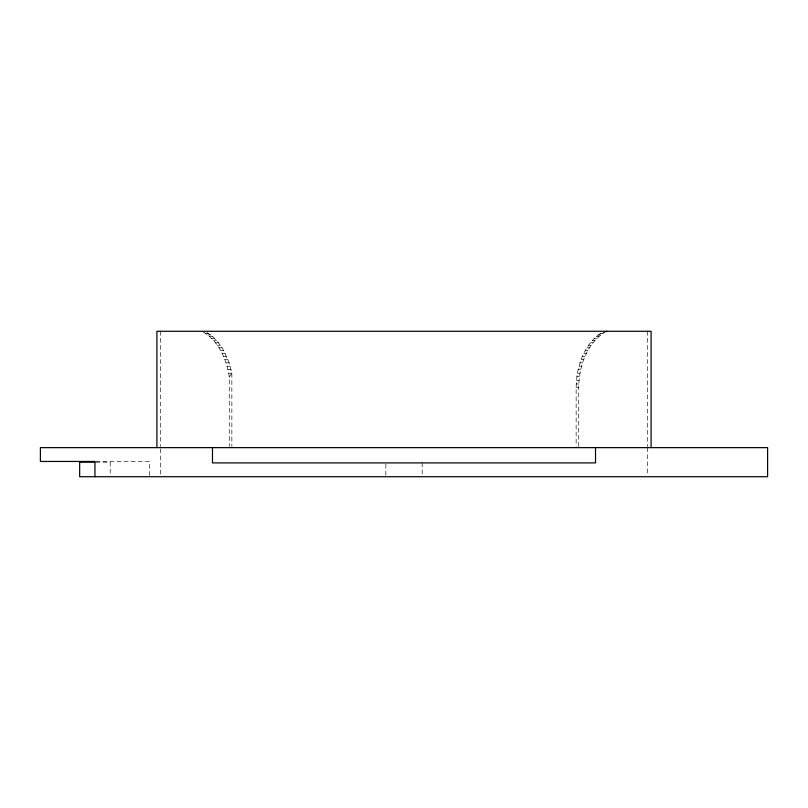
<?xml version="1.0" encoding="UTF-8"?>
<svg xmlns="http://www.w3.org/2000/svg" width="808" height="808" viewBox="0 0 808 808"><rect width="100%" height="100%" fill="white"/><g stroke="black" fill="none" stroke-linecap="round" stroke-linejoin="round"><path stroke-width="0.61" stroke-dasharray="4.04 3.03" d="M578.72 446.38L578.72 387.628C578.962 366.963 586.386 343.703 604.808 332.3L602.192 332.3C583.79 343.723 576.377 366.963 576.144 387.628L576.144 446.38M229.28 376.972L231.805 373.165L229.149 362.853L223.715 350.541L218.554 342.804L212.777 336.643L206.697 332.3L203.636 332.3C219.008 341.653 226.765 359.782 229.28 376.972L229.28 446.37M205.676 333.532L208.737 333.532M600.152 333.532L602.768 333.532M207.696 334.987L210.767 334.987M598.132 334.987L600.738 334.987M209.706 336.643L212.777 336.643M596.132 336.643L598.728 336.643M211.666 338.512L214.746 338.512M594.163 338.512L596.769 338.512M213.595 340.562L216.675 340.562M592.264 340.562L594.85 340.562M215.463 342.804L218.554 342.804M590.406 342.804L593.001 342.804M217.261 345.218L220.352 345.218M588.628 345.218L591.214 345.218M218.988 347.804L222.079 347.804M586.931 347.804L589.517 347.804M220.614 350.541L223.715 350.541M585.315 350.541L587.901 350.541M222.149 353.429L225.25 353.429M583.82 353.429L586.406 353.429M223.564 356.459L226.674 356.459M582.427 356.459L585.012 356.459M224.866 359.6L227.977 359.6M581.154 359.6L583.74 359.6M226.028 362.853L229.149 362.853M580.013 362.853L582.588 362.853M227.068 366.216L230.189 366.216M579.003 366.216L581.588 366.216M227.947 369.65L231.068 369.65M578.144 369.65L580.73 369.65M228.674 373.165L231.805 373.165M577.427 373.165L580.013 373.165M576.861 376.73L579.447 376.73M576.468 380.336L579.043 380.336M576.225 383.972L578.801 383.972M576.144 387.628L578.72 387.628M95.809 461.449L149.48 461.449L149.48 475.548M95.9 462.176L110.211 462.176L110.211 475.508M647.46 331.28L647.46 446.38M647.511 447.632L647.511 475.508M422.17 462.903L422.17 475.468M385.83 464.156L385.83 475.468M231.856 373.447L231.856 446.38M160.54 331.28L160.54 446.38M160.489 448.844L160.489 475.508"/><path stroke-width="1.21" d="M605.818 331.805L606.859 331.28M94.94 462.176L79.669 462.176L79.669 476.72L767.6 476.72L767.6 447.632L40.4 447.632L40.4 461.449L94.94 461.449L94.94 476.72M651.096 447.632L651.096 331.28L156.904 331.28L156.904 447.632M595.516 447.632L595.516 462.903L212.484 462.903L212.484 447.632"/></g></svg>
